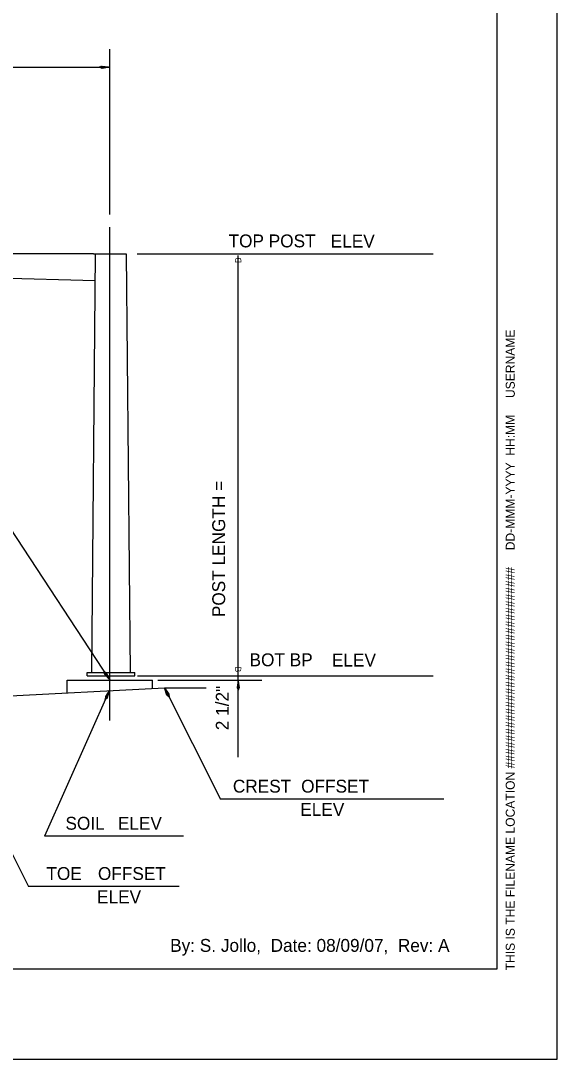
# Model space of a CAD drawing. Extents: x -99725 to -98625, y -100620 to -98920.
# Drawn here: x -99071 to -98625, y -100620 to -99757 of the extents above; entities that cross this region are included whole.
import ezdxf

# ---------------------------------------------------------------- set-up
doc = ezdxf.new("R2010")
doc.units = 0
for name, color, linetype in [('#plot_border', 7, 'Continuous'), ('#plot_shape', 7, 'Continuous'), ('Level 50', 7, 'Continuous'), ('Level 51', 7, 'Continuous'), ('P_ODOT_PLAN_Border', 7, 'Continuous')]:
    doc.layers.add(name, color=color, linetype=linetype)

msp = doc.modelspace()

# ---------------------------------------------------------------- linework, layer by layer
at = {"layer": '#plot_shape'}
msp.add_lwpolyline([(-98625.38, -100619.86), (-98625.38, -98919.86), (-99725.38, -98919.86), (-99725.38, -100619.86)], close=True, dxfattribs=at)
at = {"layer": 'Level 51'}
for p, q in [((-98997.13, -99918.23), (-98997.13, -99780.7)), ((-99383.04, -99795.78), (-98997.13, -99795.78)), ((-98997.13, -100338.36), (-98997.13, -99928.65)), ((-99010.62, -99950.83), (-99185.79, -99950.83)), ((-99009.14, -99950.83), (-99012.23, -100298.6)), ((-99010.58, -99950.83), (-98983.37, -99950.83)), ((-98983.37, -99950.83), (-98980.28, -100298.6)), ((-98974.29, -99950.83), (-98728.48, -99950.83)), ((-98890.48, -100368.99), (-98890.48, -99952.18)), ((-99185.79, -99967.87), (-99009.34, -99973.04)), ((-98997.14, -100304.79), (-99079.76, -100178.38)), ((-99015.99, -100301.28), (-99015.99, -100298.6)), ((-99015.99, -100298.6), (-98976.18, -100298.6)), ((-98976.18, -100301.28), (-98976.18, -100298.6)), ((-99032.61, -100304.82), (-98961.66, -100304.82)), ((-99032.61, -100315.56), (-99032.61, -100304.82)), ((-99015.99, -100301.28), (-98976.18, -100301.28)), ((-98974.02, -100301.28), (-98728.48, -100301.28)), ((-98961.66, -100311.83), (-98961.66, -100304.82)), ((-98957.1, -100304.82), (-98870.76, -100304.82)), ((-99142.51, -100321.32), (-98951.6, -100311.32)), ((-98997.22, -100313.23), (-99051.29, -100434.64)), ((-98951.6, -100311.31), (-98905.1, -100403.81)), ((-98951.59, -100311.35), (-98917.14, -100311.33)), ((-99142.51, -100321.31), (-99064.55, -100476.37)), ((-98719.53, -100403.81), (-98905.1, -100403.81)), ((-98935.76, -100434.64), (-99051.29, -100434.64)), ((-98939.56, -100476.37), (-99064.55, -100476.37))]:
    msp.add_line(p, q, dxfattribs=at)
for points in [[(-99005.86, -99795.78), (-98997.13, -99795.78), (-99003.5, -99796.69), (-99005.86, -99795.78), (-99003.5, -99794.87), (-98997.13, -99795.78)], [(-99003.86, -99795.78), (-99005.68, -99795.78)], [(-99003.86, -99795.78), (-99005.5, -99795.96)], [(-99002.04, -99795.78), (-99005.32, -99795.6)], [(-99002.04, -99795.78), (-99005.32, -99795.96)], [(-99000.95, -99795.78), (-99004.77, -99795.42)], [(-99000.95, -99795.78), (-99004.77, -99796.14)], [(-99000.04, -99795.78), (-99004.41, -99795.23)], [(-99000.04, -99795.78), (-99004.41, -99796.32)], [(-98999.13, -99795.78), (-99004.04, -99795.23)], [(-98999.13, -99795.78), (-99004.04, -99796.51)], [(-98998.22, -99795.78), (-99003.68, -99795.05)], [(-98998.22, -99795.78), (-99003.68, -99796.69)], [(-99001.85, -100297.65), (-98997.15, -100304.8), (-99001.32, -100300.08), (-99001.85, -100297.65), (-98999.83, -100299.1), (-98997.15, -100304.8)], [(-99000.77, -100299.29), (-99001.8, -100298.05)], [(-99000.77, -100299.29), (-99001.75, -100297.8)], [(-98999.79, -100300.78), (-99001.7, -100298.2)], [(-98999.79, -100300.78), (-99001.41, -100298)], [(-98999.2, -100301.68), (-99000.96, -100298.35)], [(-98998.71, -100302.42), (-99000.62, -100298.55)], [(-98999.2, -100301.68), (-99001.56, -100298.74)], [(-98998.71, -100302.42), (-99001.51, -100299.14)], [(-98998.22, -100303.16), (-99001.46, -100299.54)], [(-98997.73, -100303.91), (-99001.42, -100299.93)], [(-98998.22, -100303.16), (-99000.42, -100298.85)], [(-98997.73, -100303.91), (-99000.08, -100299.05)], [(-98890.41, -100313.37), (-98890.48, -100304.82), (-98891.32, -100311.07), (-98890.41, -100313.37), (-98889.54, -100311.05), (-98890.48, -100304.82)], [(-98890.47, -100305.89), (-98891.32, -100311.24)], [(-98890.47, -100306.78), (-98891.14, -100311.6)], [(-98890.47, -100305.89), (-98889.72, -100311.23)], [(-98890.47, -100306.78), (-98889.89, -100311.59)], [(-99000.87, -100320.97), (-98997.22, -100313.23), (-99000.69, -100318.49), (-99000.87, -100320.97), (-98999.07, -100319.25), (-98997.22, -100313.23)], [(-98997.68, -100314.2), (-99000.76, -100318.66)], [(-98998.06, -100315), (-99000.75, -100319.05)], [(-98998.44, -100315.81), (-99000.74, -100319.45)], [(-98998.44, -100315.81), (-98999.78, -100319.91)], [(-98998.06, -100315), (-98999.62, -100319.59)], [(-98997.68, -100314.2), (-98999.31, -100319.34)], [(-98947.78, -100318.97), (-98951.6, -100311.32), (-98948.02, -100316.5), (-98947.78, -100318.97), (-98949.61, -100317.3), (-98951.6, -100311.32)], [(-98951.12, -100312.28), (-98947.94, -100316.66)], [(-98951.12, -100312.28), (-98949.37, -100317.38)], [(-98950.73, -100313.07), (-98947.94, -100317.06)], [(-98950.73, -100313.07), (-98949.05, -100317.62)], [(-98950.33, -100313.87), (-98947.94, -100317.46)], [(-98950.33, -100313.87), (-98948.9, -100317.94)], [(-98949.93, -100314.67), (-98947.94, -100317.86)], [(-98949.93, -100314.67), (-98948.58, -100318.18)], [(-98949.45, -100315.63), (-98947.86, -100318.42)], [(-98949.45, -100315.63), (-98948.18, -100318.58)], [(-98890.46, -100307.67), (-98890.96, -100311.95)], [(-98890.45, -100308.56), (-98890.78, -100312.31)], [(-98890.44, -100309.63), (-98890.59, -100312.84)], [(-98890.43, -100311.41), (-98890.59, -100313.02)], [(-98890.46, -100307.67), (-98889.89, -100311.94)], [(-98890.45, -100308.56), (-98890.06, -100312.3)], [(-98890.44, -100309.63), (-98890.24, -100312.84)], [(-98890.43, -100311.41), (-98890.41, -100313.2)], [(-99000.03, -100319.2), (-99000.88, -100320.57)], [(-98999.27, -100317.58), (-99000.8, -100320.41)], [(-99000.03, -100319.2), (-99000.79, -100320.81)], [(-98998.82, -100316.62), (-99000.73, -100319.85)], [(-98999.27, -100317.58), (-99000.48, -100320.56)], [(-98998.82, -100316.62), (-99000.09, -100320.15)], [(-98948.66, -100317.22), (-98947.78, -100318.58)], [(-98948.66, -100317.22), (-98947.86, -100318.81)]]:
    msp.add_lwpolyline(points, dxfattribs=at)
at = {"layer": 'P_ODOT_PLAN_Border'}
msp.add_lwpolyline([(-98675.38, -100544.86), (-98675.38, -98944.86), (-99675.38, -98944.86), (-99675.38, -100544.86)], close=True, dxfattribs=at)

# ---------------------------------------------------------------- texts
at = {"layer": '#plot_border'}
msp.add_text('THIS IS THE FILENAME LOCATION ##############################     DD-MMM-YYYY  HH:MM     USERNAME', height=7.5, rotation=90, dxfattribs=at).set_placement((-98660.65, -100546.03))
at = {"layer": 'Level 50'}
for s, height, p in [('TOP POST', 10.694, (-98898.42, -99945.39)), ('ELEV', 10.694, (-98813.56, -99945.57)), ('BOT BP', 10.694, (-98880.97, -100293.38)), ('ELEV', 10.694, (-98812.54, -100293.66)), ('CREST', 10.694, (-98894.83, -100398.37)), ('OFFSET', 10.694, (-98838.11, -100398.37)), ('ELEV', 10.694, (-98838.83, -100417.73)), ('SOIL', 10.694, (-99033.9, -100429.2)), ('ELEV', 10.694, (-98990.37, -100429.2)), ('TOE', 10.694, (-99049.73, -100470.93)), ('OFFSET', 10.694, (-99006.92, -100470.93)), ('ELEV', 10.694, (-99007.64, -100490.29)), ('By: S. Jollo,  Date: 08/09/07,  Rev: A', 10.6942, (-98946.94, -100530.65))]:
    msp.add_text(s, height=height, dxfattribs=at).set_placement(p)
for s, height, p in [('POST LENGTH =', 10.6942, (-98901.25, -100252.6)), ('2 1/2"', 10.694, (-98898.28, -100346.53))]:
    msp.add_text(s, height=height, rotation=90, dxfattribs=at).set_placement(p)
at = {"layer": 'Level 51'}
for rotation, p in [(90, (-98887.92, -99958.36)), (270, (-98893.01, -100293.74))]:
    msp.add_text('B', height=5.09, rotation=rotation, dxfattribs=at).set_placement(p)

doc.saveas('drawing.dxf')
